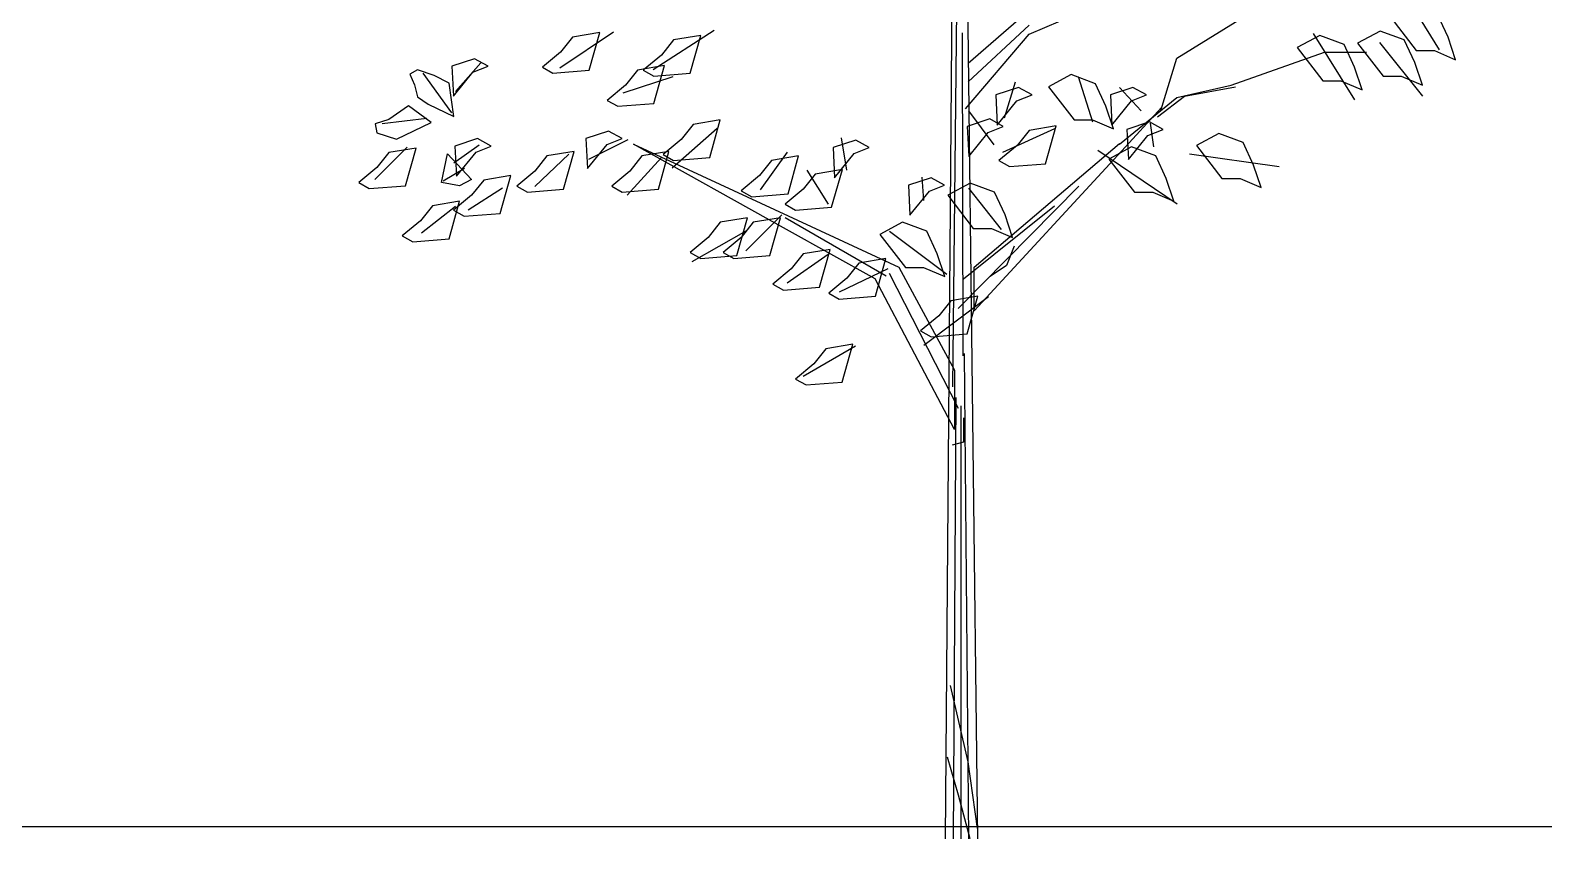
# Model space of a CAD drawing. Extents: x 185064 to 343242, y -369192 to -264966.
# Drawn here: x 264477 to 271790, y -352078 to -348171 of the extents above; entities that cross this region are included whole.
import ezdxf

# ---------------------------------------------------------------- set-up
doc = ezdxf.new("R2010")
doc.units = 0
doc.linetypes.add('HIDDEN2', pattern=[0.1875, 0.125, -0.0625])

# ---------------------------------------------------------------- blocks, each defined once
blk = doc.blocks.new('aqwerear')
at = {"color": 8, "extrusion": (0, 0, -1)}
for p, q in [((472776.7, 207999), (472783.1, 208804.9)), ((472789.6, 208775.1), (472798.8, 207999)), ((472834.4, 208554.6), (472888.5, 208577.5)), ((472781.7, 208311.1), (472784.5, 208571.7)), ((472792.4, 208534.6), (472832.3, 208569.2)), ((472936.3, 208538), (472990.4, 208571.3)), ((473101.3, 208569.8), (473117.4, 208543.7)), ((472547.6, 208555.9), (472510.4, 208531.1)), ((472617.1, 208557.1), (472574.9, 208529.8)), ((472788.1, 208555.4), (472788.7, 208332.5)), ((472790.5, 208502.9), (472834.4, 208554.6)), ((472792.3, 208521.7), (472834.5, 208560.8)), ((473059.2, 208509.1), (473030.7, 208554.9)), ((472973.8, 208519.3), (473038.2, 208542.1)), ((473038.2, 208542.1), (473067.4, 208542.1)), ((473106.3, 208511.6), (473076.5, 208548.7)), ((472455.9, 208534.8), (472438.5, 208515)), ((472925.3, 208501.9), (472936.3, 208538)), ((472436, 208500.2), (472416.2, 208527.5)), ((472588.5, 208525), (472553.9, 208513.8)), ((472824.8, 208521.4), (472817.3, 208496.6)), ((472868.3, 208525.2), (472878.1, 208494.1)), ((472896.7, 208517.8), (472911.7, 208501.6)), ((472896.8, 208478.6), (472936.3, 208510.9)), ((472936.3, 208510.9), (472973.8, 208519.3)), ((472792.6, 208501.6), (472810, 208478.1)), ((472925.9, 208503.8), (472898.5, 208474)), ((472418.7, 208496.4), (472387.8, 208492.7)), ((472619.1, 208489.3), (472588, 208462)), ((472816.2, 208473.1), (472852.1, 208489.3)), ((472917.9, 208493), (472920.3, 208476.8)), ((472454.7, 208477.9), (472437.4, 208465.4)), ((472557.5, 208481.5), (472530.3, 208467.9)), ((472666.9, 208419.6), (472561.2, 208478.5)), ((472561.2, 208478.5), (472668, 208429.1)), ((472704.6, 208483), (472708.3, 208460.7)), ((472796.5, 208393.7), (472896.7, 208479)), ((472405.1, 208476.6), (472382.8, 208454.2)), ((472428.8, 208452), (472433, 208471.8)), ((472433, 208471.8), (472449.6, 208454.1)), ((472516.6, 208471.6), (472493.1, 208449.3)), ((472580.6, 208469.3), (472557, 208443.4)), ((472667.4, 208473.1), (472648.7, 208447)), ((472898.5, 208474), (472796.5, 208363.6)), ((472936.5, 208437.2), (472881.9, 208474.3)), ((472945.1, 208471.8), (473007.1, 208463.2)), ((472444.7, 208461.7), (472429.9, 208453.1)), ((472681, 208460.7), (472695.8, 208437.2)), ((472441.3, 208449.9), (472428.8, 208452)), ((472449.6, 208454.1), (472441.3, 208449.9)), ((472470.8, 208448.1), (472447.2, 208433.1)), ((472760.4, 208455.7), (472761.6, 208439.7)), ((472785.5, 208365), (472868.8, 208449.5)), ((472792.6, 208448.3), (472815, 208419.7)), ((472438.5, 208435.6), (472414.9, 208417.1)), ((472663.7, 208429.7), (472638.9, 208404.9)), ((472735.7, 208387.4), (472666, 208427.6)), ((472668, 208429.1), (472744.5, 208393.7)), ((472851.9, 208435.8), (472789, 208385.4)), ((472638.9, 208418.6), (472601.6, 208397.4)), ((472728.1, 208385.5), (472666.9, 208419.6)), ((472738.1, 208418.6), (472777.7, 208388.8)), ((472824.2, 208408.1), (472818.7, 208394.9)), ((472695.8, 208402.4), (472667.4, 208382.6)), ((472818.7, 208394.9), (472807.6, 208387.2)), ((472736.8, 208392.6), (472703.3, 208376.4)), ((472782.9, 208281.5), (472728.1, 208385.5)), ((472737.7, 208389.4), (472785.5, 208296.4)), ((472744.5, 208393.7), (472782.9, 208322.6)), ((472796.5, 208363.6), (472796.5, 208393.7)), ((472806.4, 208373.1), (472761.8, 208339.5)), ((472714.5, 208339.2), (472678.5, 208318.2)), ((472789.5, 208334.1), (472792.6, 207999)), ((472782.9, 208322.6), (472782.9, 208281.5)), ((472783.9, 208303.6), (472781.9, 207999)), ((472787.6, 207999), (472787.6, 208298)), ((472789, 208289.5), (472789, 208272.9)), ((472789, 208272.9), (472781.3, 208270.7))]:
    blk.add_line(p, q, dxfattribs=at)
at = {"color": 8}
for p, q in [((473084, 208566.1), (473101.7, 208543.2)), ((473123.6, 208552.5), (473116.3, 208568.1)), ((472519.2, 208552.5), (472511, 208542.1)), ((472538, 208555.7), (472519.2, 208552.5)), ((472530.7, 208529.6), (472538, 208555.7)), ((472607.7, 208553.6), (472588.9, 208550.5)), ((472600.4, 208527.6), (472607.7, 208553.6)), ((473035.1, 208553.6), (473019.5, 208545.3)), ((473051.8, 208547.3), (473035.1, 208553.6)), ((473076.7, 208556.7), (473061.1, 208548.4)), ((473093.4, 208550.5), (473076.7, 208556.7)), ((473128.8, 208536.9), (473123.6, 208552.5)), ((472511, 208542.1), (472498.4, 208531.7)), ((472588.9, 208550.5), (472580.6, 208540.1)), ((473019.5, 208545.3), (473037.2, 208522.4)), ((473059, 208531.7), (473051.8, 208547.3)), ((473061.1, 208548.4), (473078.8, 208525.5)), ((473100.7, 208534.9), (473093.4, 208550.5)), ((473101.7, 208543.2), (473114.2, 208543.2)), ((473114.2, 208543.2), (473128.8, 208536.9)), ((472412.2, 208530), (472407, 208526.9)), ((472423.7, 208525.9), (472412.2, 208530)), ((472451.6, 208537.6), (472435.9, 208532.4)), ((472435.9, 208532.4), (472437, 208511.6)), ((472450.5, 208528.2), (472460.9, 208532.4)), ((472460.9, 208532.4), (472451.6, 208537.6)), ((472498.4, 208531.7), (472505.7, 208527.6)), ((472582.7, 208532.8), (472564, 208529.6)), ((472580.6, 208540.1), (472568.1, 208529.6)), ((472575.4, 208506.7), (472582.7, 208532.8)), ((473064.3, 208516.1), (473059, 208531.7)), ((473105.9, 208519.3), (473100.7, 208534.9)), ((472407, 208526.9), (472410.1, 208519.6)), ((472410.1, 208519.6), (472412.2, 208511.3)), ((472434, 208520.6), (472423.7, 208525.9)), ((472437.2, 208497.7), (472434, 208520.6)), ((472437, 208511.6), (472450.5, 208528.2)), ((472505.7, 208527.6), (472530.7, 208529.6)), ((472564, 208529.6), (472555.7, 208519.3)), ((472568.1, 208529.6), (472575.4, 208525.5)), ((472575.4, 208525.5), (472600.4, 208527.6)), ((472863.5, 208526.6), (472847.9, 208518.2)), ((472880.2, 208520.3), (472863.5, 208526.6)), ((472887.4, 208504.7), (472880.2, 208520.3)), ((473037.2, 208522.4), (473049.7, 208522.4)), ((473049.7, 208522.4), (473064.3, 208516.1)), ((473078.8, 208525.5), (473091.3, 208525.5)), ((473091.3, 208525.5), (473105.9, 208519.3)), ((472412.2, 208511.3), (472419.5, 208506.1)), ((472555.7, 208519.3), (472543.2, 208508.8)), ((472827, 208517.8), (472811.4, 208512.6)), ((472811.4, 208512.6), (472812.4, 208491.8)), ((472826, 208508.4), (472836.4, 208512.6)), ((472836.4, 208512.6), (472827, 208517.8)), ((472847.9, 208518.2), (472865.6, 208495.3)), ((472906.1, 208517.8), (472890.5, 208512.6)), ((472890.5, 208512.6), (472891.5, 208491.8)), ((472905, 208508.4), (472915.4, 208512.6)), ((472915.4, 208512.6), (472906.1, 208517.8)), ((472941.7, 208511.5), (472923.1, 208497.2)), ((472976.9, 208518), (472941.7, 208511.5)), ((472406, 208505), (472392.4, 208495.7)), ((472421.6, 208493.6), (472406, 208505)), ((472419.5, 208506.1), (472437.2, 208497.7)), ((472543.2, 208508.8), (472550.5, 208504.7)), ((472550.5, 208504.7), (472575.4, 208506.7)), ((472812.4, 208491.8), (472826, 208508.4)), ((472892.6, 208489.1), (472887.4, 208504.7)), ((472891.5, 208491.8), (472905, 208508.4)), ((472392.4, 208495.7), (472383.1, 208492.6)), ((472383.1, 208492.6), (472384.1, 208486.3)), ((472397.6, 208482.1), (472421.6, 208493.6)), ((472602.5, 208492.2), (472594.2, 208481.8)), ((472621.2, 208495.3), (472602.5, 208492.2)), ((472613.9, 208469.3), (472621.2, 208495.3)), ((472807.3, 208496), (472791.6, 208490.8)), ((472791.6, 208490.8), (472792.7, 208470)), ((472806.2, 208486.6), (472816.6, 208490.8)), ((472816.6, 208490.8), (472807.3, 208496)), ((472853.1, 208491.2), (472834.4, 208488)), ((472845.8, 208465.1), (472853.1, 208491.2)), ((472865.6, 208495.3), (472878.1, 208495.3)), ((472878.1, 208495.3), (472892.6, 208489.1)), ((472917.5, 208493.9), (472901.9, 208488.7)), ((472901.9, 208488.7), (472902.9, 208467.9)), ((472916.4, 208484.5), (472926.9, 208488.7)), ((472926.9, 208488.7), (472917.5, 208493.9)), ((472384.1, 208486.3), (472397.6, 208482.1)), ((472453.6, 208482.5), (472438, 208477.3)), ((472463, 208477.3), (472453.6, 208482.5)), ((472544.1, 208487.6), (472528.5, 208482.5)), ((472528.5, 208482.5), (472529.6, 208461.7)), ((472529.6, 208461.7), (472543.1, 208478.3)), ((472543.1, 208478.3), (472553.5, 208482.5)), ((472553.5, 208482.5), (472544.1, 208487.6)), ((472594.2, 208481.8), (472581.7, 208471.4)), ((472714.7, 208481.4), (472699.1, 208476.2)), ((472724.1, 208476.2), (472714.7, 208481.4)), ((472792.7, 208470), (472806.2, 208486.6)), ((472834.4, 208488), (472826.1, 208477.7)), ((472902.9, 208467.9), (472916.4, 208484.5)), ((472965.4, 208486), (472949.9, 208477.7)), ((472982.1, 208479.7), (472965.4, 208486)), ((472989.4, 208464.1), (472982.1, 208479.7)), ((472392.4, 208472.8), (472384.1, 208462.4)), ((472411.2, 208475.9), (472392.4, 208472.8)), ((472403.9, 208449.9), (472411.2, 208475.9)), ((472438, 208477.3), (472439.1, 208456.5)), ((472439.1, 208456.5), (472452.6, 208473.1)), ((472452.6, 208473.1), (472463, 208477.3)), ((472501.6, 208470.4), (472493.3, 208460)), ((472520.3, 208473.5), (472501.6, 208470.4)), ((472513, 208447.5), (472520.3, 208473.5)), ((472567.1, 208470.4), (472558.8, 208460)), ((472585.8, 208473.5), (472567.1, 208470.4)), ((472578.5, 208447.5), (472585.8, 208473.5)), ((472581.7, 208471.4), (472589, 208467.3)), ((472589, 208467.3), (472613.9, 208469.3)), ((472675.3, 208470.4), (472656.5, 208467.2)), ((472668, 208444.3), (472675.3, 208470.4)), ((472699.1, 208476.2), (472700.1, 208455.4)), ((472700.1, 208455.4), (472713.6, 208472.1)), ((472713.6, 208472.1), (472724.1, 208476.2)), ((472826.1, 208477.7), (472813.6, 208467.2)), ((472905.1, 208476.7), (472889.5, 208468.3)), ((472889.5, 208468.3), (472907.2, 208445.4)), ((472921.8, 208470.4), (472905.1, 208476.7)), ((472929.1, 208454.8), (472921.8, 208470.4)), ((472949.9, 208477.7), (472967.5, 208454.8)), ((472384.1, 208462.4), (472371.6, 208452)), ((472476.6, 208456.9), (472457.9, 208453.7)), ((472469.3, 208430.8), (472476.6, 208456.9)), ((472493.3, 208460), (472480.8, 208449.6)), ((472558.8, 208460), (472546.3, 208449.6)), ((472648.2, 208456.9), (472635.7, 208446.4)), ((472656.5, 208467.2), (472648.2, 208456.9)), ((472686.7, 208457.9), (472678.4, 208447.5)), ((472705.5, 208461), (472686.7, 208457.9)), ((472698.1, 208435), (472705.5, 208461)), ((472813.6, 208467.2), (472820.9, 208463.1)), ((472820.9, 208463.1), (472845.8, 208465.1)), ((472994.6, 208448.6), (472989.4, 208464.1)), ((472371.6, 208452), (472378.9, 208447.9)), ((472378.9, 208447.9), (472403.9, 208449.9)), ((472457.9, 208453.7), (472449.6, 208443.3)), ((472480.8, 208449.6), (472488.1, 208445.4)), ((472488.1, 208445.4), (472513, 208447.5)), ((472546.3, 208449.6), (472553.6, 208445.4)), ((472553.6, 208445.4), (472578.5, 208447.5)), ((472635.7, 208446.4), (472643, 208442.3)), ((472678.4, 208447.5), (472665.9, 208437.1)), ((472766.7, 208455.4), (472751.1, 208450.3)), ((472751.1, 208450.3), (472752.1, 208429.5)), ((472765.6, 208446.1), (472776, 208450.3)), ((472776, 208450.3), (472766.7, 208455.4)), ((472793.8, 208451.7), (472778.2, 208443.3)), ((472810.5, 208445.4), (472793.8, 208451.7)), ((472934.3, 208439.2), (472929.1, 208454.8)), ((472967.5, 208454.8), (472980, 208454.8)), ((472980, 208454.8), (472994.6, 208448.6)), ((472422.5, 208436), (472414.2, 208425.7)), ((472441.3, 208439.2), (472422.5, 208436)), ((472434, 208413.1), (472441.3, 208439.2)), ((472449.6, 208443.3), (472437.1, 208432.9)), ((472643, 208442.3), (472668, 208444.3)), ((472665.9, 208437.1), (472673.2, 208432.9)), ((472752.1, 208429.5), (472765.6, 208446.1)), ((472778.2, 208443.3), (472795.9, 208420.4)), ((472817.8, 208429.8), (472810.5, 208445.4)), ((472907.2, 208445.4), (472919.7, 208445.4)), ((472919.7, 208445.4), (472934.3, 208439.2)), ((472414.2, 208425.7), (472401.7, 208415.2)), ((472437.1, 208432.9), (472444.4, 208428.8)), ((472444.4, 208428.8), (472469.3, 208430.8)), ((472639.9, 208427.7), (472621.2, 208424.6)), ((472632.6, 208401.7), (472639.9, 208427.7)), ((472662.8, 208427.7), (472644, 208424.6)), ((472655.5, 208401.7), (472662.8, 208427.7)), ((472673.2, 208432.9), (472698.1, 208435)), ((472823, 208414.2), (472817.8, 208429.8)), ((472401.7, 208415.2), (472409, 208411.1)), ((472621.2, 208424.6), (472612.9, 208414.2)), ((472644, 208424.6), (472635.7, 208414.2)), ((472747, 208424.6), (472731.4, 208416.3)), ((472731.4, 208416.3), (472749.1, 208393.4)), ((472763.7, 208418.4), (472747, 208424.6)), ((472770.9, 208402.8), (472763.7, 208418.4)), ((472795.9, 208420.4), (472808.4, 208420.4)), ((472808.4, 208420.4), (472823, 208414.2)), ((472409, 208411.1), (472434, 208413.1)), ((472612.9, 208414.2), (472600.4, 208403.8)), ((472635.7, 208414.2), (472623.2, 208403.8)), ((472697.1, 208405.9), (472678.4, 208402.8)), ((472689.8, 208379.9), (472697.1, 208405.9)), ((472600.4, 208403.8), (472607.7, 208399.6)), ((472607.7, 208399.6), (472632.6, 208401.7)), ((472623.2, 208403.8), (472630.5, 208399.6)), ((472630.5, 208399.6), (472655.5, 208401.7)), ((472678.4, 208402.8), (472670.1, 208392.4)), ((472716.9, 208396.5), (472708.6, 208386.1)), ((472735.6, 208399.6), (472716.9, 208396.5)), ((472728.3, 208373.6), (472735.6, 208399.6)), ((472776.2, 208387.2), (472770.9, 208402.8)), ((472670.1, 208392.4), (472657.6, 208382)), ((472708.6, 208386.1), (472696.1, 208375.7)), ((472749.1, 208393.4), (472761.6, 208393.4)), ((472761.6, 208393.4), (472776.2, 208387.2)), ((472657.6, 208382), (472664.9, 208377.8)), ((472664.9, 208377.8), (472689.8, 208379.9)), ((472696.1, 208375.7), (472703.4, 208371.6)), ((472703.4, 208371.6), (472728.3, 208373.6)), ((472799, 208373.6), (472780.3, 208370.5)), ((472791.7, 208347.6), (472799, 208373.6)), ((472780.3, 208370.5), (472772, 208360.1)), ((472772, 208360.1), (472759.5, 208349.7)), ((472759.5, 208349.7), (472766.8, 208345.6)), ((472766.8, 208345.6), (472791.7, 208347.6)), ((472694, 208337.2), (472685.7, 208326.9)), ((472712.7, 208340.4), (472694, 208337.2)), ((472705.4, 208314.3), (472712.7, 208340.4)), ((472685.7, 208326.9), (472673.2, 208316.4)), ((472673.2, 208316.4), (472680.5, 208312.3)), ((472680.5, 208312.3), (472705.4, 208314.3)), ((472792.3, 208052.1), (472780.2, 208104.8)), ((472785.7, 208029), (472778, 208055.4)), ((472798.8, 208006), (472792.3, 208052.1)), ((472793.6, 207999), (472785.7, 208029))]:
    blk.add_line(p, q, dxfattribs=at)

msp = doc.modelspace()

# ---------------------------------------------------------------- linework, layer by layer
at = {"color": 8}
msp.add_line((185063.7, -352018.9), (285394.8, -352018.9), dxfattribs=at)

# ---------------------------------------------------------------- block references
at = {"linetype": 'HIDDEN2', "xscale": 7, "yscale": 7, "zscale": 7}
msp.add_blockref('aqwerear', (-3040537.8, -1808071.3), dxfattribs=at)

doc.saveas('drawing.dxf')
